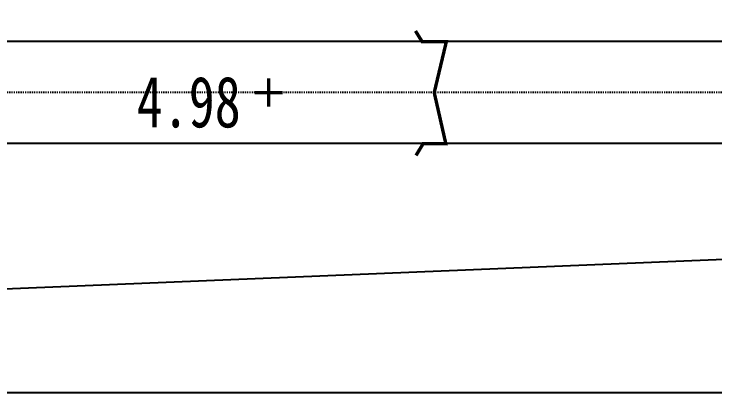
# Model space of a CAD drawing. Header units: metres. Extents: x -170 to 1091, y -90 to 504.
# Drawn here: x 223 to 284.9, y 0 to 33.4 of the extents above; entities that cross this region are included whole.
import ezdxf

# ---------------------------------------------------------------- set-up
doc = ezdxf.new("R2010")
doc.units = ezdxf.units.M
doc.linetypes.add('DOTE', pattern=[2.42, 2, -0.2, 0.02, -0.2])
for name, color, linetype in [('DIM_SYMB', 3, 'CONTINUOUS'), ('DOTE', 1, 'DOTE'), ('PUB_TEXT', 7, 'CONTINUOUS'), ('road', 2, 'CONTINUOUS'), ('方格网', 6, 'CONTINUOUS'), ('选址蓝线', 5, 'CONTINUOUS')]:
    doc.layers.add(name, color=color, linetype=linetype)

msp = doc.modelspace()

# ---------------------------------------------------------------- linework, layer by layer
at = {"linetype": 'Continuous', "const_width": 0.3, "flags": 128}
for points in [[(258.459, 31.937), (259.044, 31), (261.186, 31), (260.115, 26.5), (261.137, 22), (259.141, 22), (258.508, 20.956)], [(245.5, 27.746), (245.5, 25.254)], [(244.254, 26.5), (246.746, 26.5)]]:
    msp.add_lwpolyline(points, dxfattribs=at)
at = {"layer": 'DIM_SYMB', "linetype": 'Continuous'}
msp.add_lwpolyline([(280.14, 34.998, 0, 0, 0), (283.36, 32.913, 0.4, 0, 0), (284.619, 32.098, 0, 0, 0)], format="xyseb", dxfattribs=at)
at = {"layer": 'DOTE', "ltscale": 0.01}
msp.add_line((489.5, 26.5), (-2.5, 26.5), dxfattribs=at)
at = {"layer": 'road', "linetype": 'Continuous'}
for p, q in [((297.12, 31), (144, 31)), ((495.5, 22), (-8.5, 22))]:
    msp.add_line(p, q, dxfattribs=at)
at = {"layer": '方格网', "color": 6, "linetype": 'Continuous'}
msp.add_line((850.549, 0), (-76.882, 0), dxfattribs=at)
at = {"layer": '选址蓝线', "color": 5, "linetype": 'Continuous', "flags": 128}
msp.add_lwpolyline([(26.19, 286.223), (23.568, 434.448), (400.995, 434.458), (410.7, 16.914), (0, 0), (-0.94, 285.187)], close=True, dxfattribs=at)

# ---------------------------------------------------------------- texts
at = {"layer": 'PUB_TEXT', "linetype": 'Continuous', "width": 0.75}
msp.add_text('4.98', height=4.5, dxfattribs=at).set_placement((233.849, 23.431))

doc.saveas('drawing.dxf')
